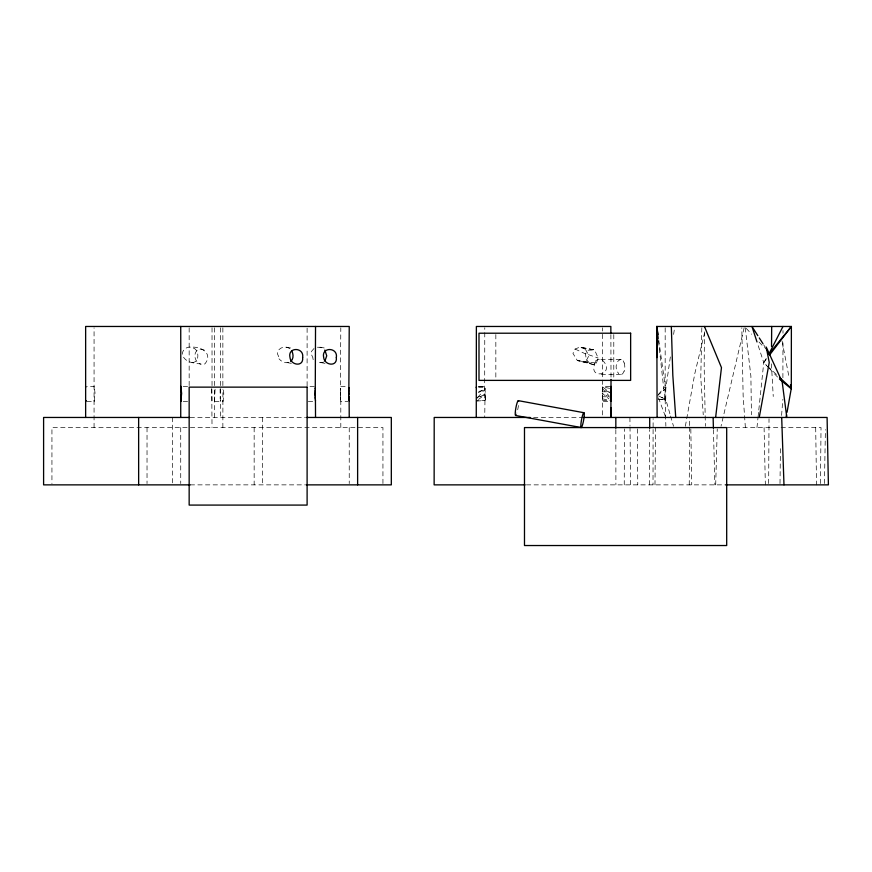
<?xml version="1.0" encoding="UTF-8"?>
<svg xmlns="http://www.w3.org/2000/svg" width="872" height="872" viewBox="0 0 872 872"><rect width="100%" height="100%" fill="white"/><g stroke="black" fill="none" stroke-linecap="round" stroke-linejoin="round"><path stroke-width="0.65" stroke-dasharray="4.36 3.27" d="M478.859 386.667L484.799 386.383C486.391 404.434 484.036 406.243 484.679 386.536L484.778 327.785M665.183 327.818L665.14 401.207L658.371 339.938M649.575 484.865L649.694 429.602M653.106 427.095L653.117 418.669M782.893 377.75L782.98 339.971M782.991 333.224L782.991 330.521M624.243 484.865L624.428 428.904M768.668 483.524L769.017 418.811M214.436 417.459L214.479 389.217M653.095 429.504L653.019 484.865M689.24 484.865L689.654 426.899M689.665 425.558L689.719 417.459M704.434 331.851L704.173 366.84L705.383 426.266M222.861 427.574L222.916 389.217M654.981 484.865L655.526 427.574M820.476 483.535L821.021 427.574L727.444 427.574M340.342 392.563L340.331 394.82M484.963 400.51L484.723 417.459M780.004 483.535L780.462 446.224M340.331 392.923L340.331 394.449M824.443 483.524L825.413 429.602M701.818 327.818L700.772 377.456L703.246 414.8M94.067 427.574L94.067 327.807M340.342 392.607L340.81 327.828M715.694 484.865L717.253 428.904M220.213 388.934L220.453 417.459M211.743 388.934L212.027 427.574M220.224 388.792L220.213 398.809M602.454 414.963L602.443 327.796M340.451 390.046L340.581 388.422M211.765 388.792L212.027 401.414L222.981 401.393L223.821 395.91L223.603 389.25M485.235 399.801L485.671 393.915L476.897 398.319M781.574 415.475L782.838 399.343M94.067 387.135L94.143 386.361L86.906 386.361M756.961 427.574L757.953 418.102M758.095 416.74L758.662 411.333M758.803 409.971L763.752 362.589L757.419 343.241M340.788 386.536L348.037 386.34M670.361 356.921L665.783 388.694L665.739 399.354L670.187 414.745M673.609 334.412L674.764 326.466M685.359 426.266L694.755 373.794L704.543 333.039M744.143 327.796L721.035 426.266M624.134 370.992L622.815 373.576A9.712 4.774 83 0 1 618.575 373.401M596.383 363.123L598.138 358.011L594.617 349.966L579.858 347.132L575.084 349.04L572.948 353.389L577.308 360.485L593.363 364.507L596.383 363.123L577.308 360.485L593.363 364.507M86.938 401.414L94.165 401.414L95.081 393.348L94.143 386.361M766.292 358.37L763.752 362.589L768.363 367.417M589.723 363.33L586.224 359.417L585.515 353.912L588.164 350.206L594.617 349.966L579.858 347.132L588.164 350.206M478.826 386.721L484.799 386.383M766.183 359.406L763.752 362.589L766.695 365.357M658.404 394.417L665.249 386.372L658.709 339.786M477.736 397.37L485.333 388.792L478.292 392.683M595.609 361.782C585.962 381.326 618.204 374.688 601.669 359.482M657.543 395.419L665.783 388.694L665.249 386.372M478.499 399.507L485.671 393.915M313.985 348.517L311.533 351.34A4.698 4.044 -89.8 0 0 311.141 353.792L313.124 358.294M323.697 362.011L323.534 362.087A13.113 10.497 82.7 0 1 316.961 362.022M476.297 397.632L484.799 394.809M478.739 391.474L484.723 389.653M191.949 362.589C199.078 362.796 199.47 352.19 194.75 348.691L191.132 347.165C185.453 346.086 179.567 352.517 183.796 357.575C188.145 363.733 196.418 362.839 202.914 364.518L204.964 363.842C213.411 353.422 200.952 346.315 191.132 347.165M317.386 347.209L320.885 347.361L323.894 348.985M476.45 401.109L485.072 400.488L476.232 400.749M478.641 387.571L484.658 387.419M602.498 400.466L609.713 400.346M609.822 386.361L602.596 386.394L602.334 398.831L602.585 401.273L611.032 401.393M601.135 374.426L620.581 374.415M183.24 386.34L189.268 386.34M314.334 386.34L307.108 386.34L307.108 327.828M183.229 401.414L189.257 401.414M308.317 401.414L314.334 401.414M340.81 427.574L340.799 401.338L348.037 401.414M190.14 417.459L305.505 417.459M533.577 417.459L582.834 417.459M190.216 484.865L305.614 484.865M526.416 484.865L725.199 484.865M600.841 359.384L621.256 359.395L623.044 360.518L624.188 363.046M602.16 391.79L609.43 391.822M602.192 396.76L609.463 396.815M478.673 386.449L484.679 386.536M665.14 399.529L657.913 399.245L665.739 399.354L658.72 395.986M621.256 359.395C615.272 360.332 614.706 369.695 618.586 373.325M289.831 348.691C286.169 345.748 279.847 347.034 277.841 351.34A4.698 4.044 -89.8 0 0 277.438 353.792L279.422 358.294M320.733 362.589L325.3 363.384M287.03 362.589L291.597 363.384M319.915 347.165L325.169 348.124M286.212 347.165L291.466 348.124M577.308 360.485L587.935 362.48L585.548 361.978L588.502 356.463L588.458 354.675L584.85 348.364M602.334 398.831L610.945 400.542M609.637 388.367L602.53 386.928L609.604 392.324M204.288 350.119L200.713 349.094C192.276 350.043 193.639 362.033 200.713 364.147M588.458 354.675L598.138 358.011M575.084 349.04L585.515 353.912M658.633 395.964L665.14 399.202L665.87 426.223M609.648 397.098L602.127 393.174L608.983 398.907M222.927 401.393L222.861 400.619M609.441 392.444L602.367 388.498L609.048 395.823M767.687 366.284L777.519 375.494M769.278 368.387L778.5 378.045M746.258 328.417L751.719 334.238M759 342.009L764.461 347.83M763.698 344.832L765.158 347.121M658.458 397.872L665.772 417.459M670.557 416.031L673.522 426.288M782.086 341.061L789.225 378.186M340.451 397.61L340.799 401.36M94.067 400.619L94.165 401.414M745.255 327.818L750.89 376.115L751.435 414.8M220.453 401.414L220.333 400.281M215.079 389.25L214.512 401.414L214.436 400.619M340.647 399.997L340.363 395.866M745.375 427.574L743.14 395.844L741.81 327.818M771.404 363.831L773.246 396.477M340.331 394.776L340.363 395.91M713.438 429.602L714.877 484.865M764.09 427.574L765.354 484.865M690.82 428.904L691.747 484.865M815.691 427.574L816.53 484.865M629.911 417.459L629.998 425.558M630.009 426.899L630.62 484.865M637.378 428.904L637.77 484.865M610.88 334.608L611.021 379.429M615.839 429.602L615.894 484.865M613.79 334.565L613.79 380.388M495.841 334.565L495.841 377.696M382.939 483.535L382.939 427.574L51.939 427.574L51.939 483.535M349.236 427.574L349.236 483.535M262.494 417.459L262.494 484.865M254.155 427.574L254.155 484.865M222.861 327.818L222.861 387.135M220.453 327.807L220.453 386.34M214.436 327.818L214.436 387.135M212.027 327.807L212.027 386.34M189.159 327.818L189.159 387.135M180.733 427.574L180.733 483.535M172.34 417.459L172.34 483.524M147.03 427.574L147.03 483.535M313.353 359.515A13.113 10.497 82.7 0 1 312.721 358.806M518.426 405.491A7.532 1.068 -79.6 0 1 516.823 413.143M288.828 362.48A13.113 10.497 82.7 0 1 279.018 358.806M624.243 362.948A7.052 2.976 89.2 0 1 624.243 371.178M595.38 361.095A12.273 8.153 -82.1 0 1 601.647 359.602"/><path stroke-width="1.31" d="M348.811 393.664L348.865 396.607M476.265 417.459L476.374 326.466L610.847 326.466L610.869 333.246M649.694 428.25L649.716 417.459M787.056 412.249L791.296 388.4L791.384 326.466L656.834 326.466L657.107 417.459M180.733 387.135L180.809 386.34L181.616 393.348L180.842 401.393L180.733 326.466M85.641 417.459L85.641 326.466L349.236 326.466L348.822 394.82M771.535 346.489L771.687 326.466M610.967 407.671L610.88 417.459L611.021 379.429M348.811 393.294L348.822 392.563M315.13 392.563L315.119 394.82M315.315 388.661L315.119 394.449M476.232 387.637L476.493 386.787M315.152 391.528L315.195 390.46M348.855 391.528L348.898 390.503M315.272 389.185L315.533 326.466M348.974 389.185L349.094 387.757M85.641 387.135L85.892 386.732M315.337 388.422L315.392 387.757M611.032 386.361L611.032 401.393M715.629 417.459L721.471 367.613L704.434 326.466M786.119 417.459L786.588 414.854M759.24 417.459L769.235 362.48L766.216 347.034L782.184 381.903L786.806 417.459M85.979 400.619L85.729 401.414L85.641 400.619M783.002 326.466L768.832 354.152L791.384 326.466L769.442 355.155M324.907 361.095L326.728 355.809L324.864 350.053M290.757 361.509C293.701 358.883 293.548 354.119 291.728 350.882M189.496 417.459L43.6 417.459L43.6 484.865L190.26 484.865M306.9 417.459L391.321 417.459L391.321 484.865L306.541 484.865M530.198 417.459L434.202 417.459L434.136 484.865L525.118 484.865M583.477 417.459L827.092 417.459L828.4 484.865L725.58 484.865M518.317 400.651L583.935 412.718A7.532 1.068 -79.6 0 1 582.758 424.086A7.532 1.068 -79.6 0 1 580.97 423.563A7.532 1.068 -79.6 0 1 583.935 412.718M515.559 415.475L581.177 427.531M779.492 377.336L791.296 388.4M779.415 379.004L791.264 388.792L790.501 384.814M757.823 335.655L751.947 326.466L757.005 341.955M759.283 337.944L762.956 343.688M765.899 348.277L767.371 350.566M657.957 334.456L656.834 326.466L657.052 357.585M658.218 338.598L656.79 326.466L657.063 348.102M349.138 400.444L349.236 417.459M315.435 400.444L315.533 417.459M349.171 400.793L348.865 396.564M315.468 400.793L315.141 395.866M349.04 399.332L348.898 397.24M315.337 399.332L315.195 397.24M675.735 417.459L672.813 375.254L671.331 326.466M781.694 417.459L783.983 484.865M315.119 394.776L315.141 395.91M713.122 417.459L713.405 428.25M615.828 417.459L615.839 428.25M357.618 417.459L357.629 484.865M180.733 400.619L180.733 417.459M138.637 417.459L138.648 484.865M516.202 414.745A7.532 1.068 -79.6 0 1 515.853 408.042A7.532 1.068 -79.6 0 1 518.611 401.403M302.639 357.564C303.805 367.308 290.55 365.379 289.962 357.302C287.575 346.729 304.426 347.078 302.639 357.564M336.341 357.564C337.497 367.308 324.253 365.379 323.654 357.302C321.267 346.729 338.129 347.078 336.341 357.564M630.641 333.213L478.99 333.213L478.99 380.388L630.641 380.388L630.641 333.213M307.108 387.135L189.159 387.135L189.159 505.084L307.108 505.084L307.108 387.135M726.692 427.574L524.486 427.574L524.486 545.534L726.692 545.534L726.692 427.574"/></g></svg>
